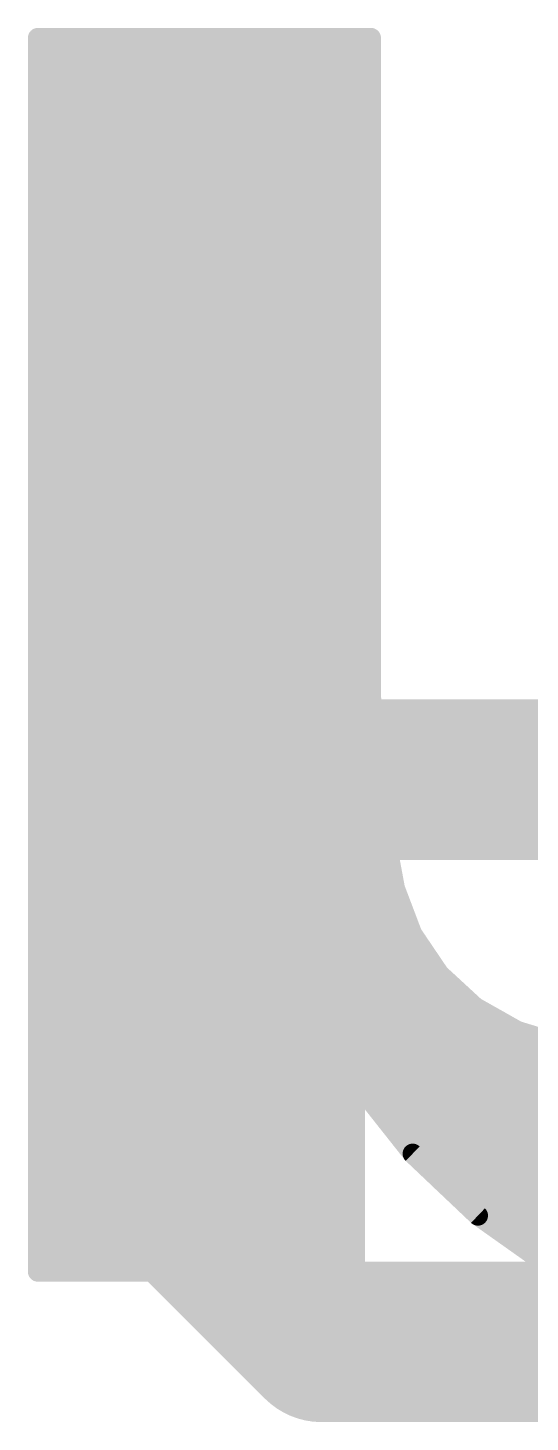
# Model space of a CAD drawing. Extents: x -0.1 to 38.2, y -26.7 to 20.4.
# Drawn here: x 18.73 to 19.366, y 1.27 to 3.035 of the extents above; entities that cross this region are included whole.
import ezdxf

# ---------------------------------------------------------------- set-up
doc = ezdxf.new("R2010")
doc.units = 0
doc.layers.add('21', color=41, linetype='CONTINUOUS')
doc.layers.add('22', color=40, linetype='CONTINUOUS')

msp = doc.modelspace()

# ---------------------------------------------------------------- linework, layer by layer
at = {"layer": '21', "const_width": 0.2032}
for points in [[(18.924, 1.9055), (19.1019, 2.0834)], [(19.1019, 2.0834), (19.6358, 2.0834)], [(18.924, 1.5495), (18.924, 1.9055)], [(19.1019, 1.3716), (18.924, 1.5495)], [(19.6358, 1.3716), (19.1019, 1.3716)]]:
    msp.add_lwpolyline(points, dxfattribs=at)
at = {"layer": '21', "const_width": 0.1016}
for points in [[(19.1019, 2.1342, 1), (19.1019, 2.0326)], [(19.1379, 2.0475, 1), (19.066, 2.1193)], [(18.9748, 1.9055, 1), (18.8732, 1.9055)], [(18.8881, 1.9414, 1), (18.9599, 1.8695)], [(18.9599, 1.5855, 1), (18.8881, 1.5136)], [(18.8732, 1.5495, 1), (18.9748, 1.5495)], [(19.1019, 1.4224, 1), (19.1019, 1.3208)], [(19.066, 1.3357, 1), (19.1379, 1.4075)]]:
    msp.add_lwpolyline(points, format="xyb", dxfattribs=at)
at = {"layer": '22', "const_width": 0.0127}
for points in [[(18.7491, 3.0226, 1), (18.7363, 3.0226)], [(18.7427, 3.029, 1), (18.7427, 3.0163)], [(19.1707, 3.0226, 1), (19.1579, 3.0226)], [(19.1643, 3.0163, 1), (19.1643, 3.029)], [(18.7427, 3.0036, 1), (18.7427, 2.9909)], [(19.1643, 2.9909, 1), (19.1643, 3.0036)], [(18.7427, 2.9781, 1), (18.7427, 2.9655)], [(19.1643, 2.9655, 1), (19.1643, 2.9781)], [(18.7427, 2.9527, 1), (18.7427, 2.9401)], [(19.1643, 2.9401, 1), (19.1643, 2.9527)], [(18.7427, 2.9274, 1), (18.7427, 2.9147)], [(19.1643, 2.9147, 1), (19.1643, 2.9274)], [(18.7427, 2.9019, 1), (18.7427, 2.8893)], [(19.1643, 2.8893, 1), (19.1643, 2.9019)], [(18.7427, 2.8765, 1), (18.7427, 2.8639)], [(19.1643, 2.8639, 1), (19.1643, 2.8765)], [(18.7427, 2.8512, 1), (18.7427, 2.8385)], [(19.1643, 2.8385, 1), (19.1643, 2.8512)], [(18.7427, 2.8258, 1), (18.7427, 2.8131)], [(19.1643, 2.8131, 1), (19.1643, 2.8258)], [(18.7427, 2.8003, 1), (18.7427, 2.7877)], [(19.1643, 2.7877, 1), (19.1643, 2.8003)], [(18.7427, 2.775, 1), (18.7427, 2.7623)], [(19.1643, 2.7623, 1), (19.1643, 2.775)], [(18.7427, 2.7496, 1), (18.7427, 2.7369)], [(19.1643, 2.7369, 1), (19.1643, 2.7496)], [(18.7427, 2.7241, 1), (18.7427, 2.7115)], [(19.1643, 2.7115, 1), (19.1643, 2.7241)], [(18.7427, 2.6987, 1), (18.7427, 2.6861)], [(19.1643, 2.6861, 1), (19.1643, 2.6987)], [(18.7427, 2.6734, 1), (18.7427, 2.6607)], [(19.1643, 2.6607, 1), (19.1643, 2.6734)], [(18.7427, 2.6479, 1), (18.7427, 2.6353)], [(19.1643, 2.6353, 1), (19.1643, 2.6479)], [(18.7427, 2.6225, 1), (18.7427, 2.6099)], [(19.1643, 2.6099, 1), (19.1643, 2.6225)], [(18.7427, 2.5972, 1), (18.7427, 2.5845)], [(19.1643, 2.5845, 1), (19.1643, 2.5972)], [(18.7427, 2.5717, 1), (18.7427, 2.5591)], [(19.1643, 2.5591, 1), (19.1643, 2.5717)], [(18.7427, 2.5463, 1), (18.7427, 2.5337)], [(19.1643, 2.5337, 1), (19.1643, 2.5463)], [(18.7427, 2.521, 1), (18.7427, 2.5083)], [(19.1643, 2.5083, 1), (19.1643, 2.521)], [(18.7427, 2.4956, 1), (18.7427, 2.4829)], [(19.1643, 2.4829, 1), (19.1643, 2.4956)], [(18.7427, 2.4701, 1), (18.7427, 2.4575)], [(19.1643, 2.4575, 1), (19.1643, 2.4701)], [(18.7427, 2.4447, 1), (18.7427, 2.4321)], [(19.1643, 2.4321, 1), (19.1643, 2.4447)], [(18.7427, 2.4194, 1), (18.7427, 2.4067)], [(19.1643, 2.4067, 1), (19.1643, 2.4194)], [(18.7427, 2.3939, 1), (18.7427, 2.3813)], [(19.1643, 2.3813, 1), (19.1643, 2.3939)], [(18.7427, 2.3685, 1), (18.7427, 2.3559)], [(19.1643, 2.3559, 1), (19.1643, 2.3685)], [(18.7427, 2.3432, 1), (18.7427, 2.3305)], [(19.1643, 2.3305, 1), (19.1643, 2.3432)], [(18.7427, 2.3177, 1), (18.7427, 2.3051)], [(19.1643, 2.3051, 1), (19.1643, 2.3177)], [(18.7427, 2.2923, 1), (18.7427, 2.2797)], [(19.1643, 2.2797, 1), (19.1643, 2.2923)], [(18.7427, 2.267, 1), (18.7427, 2.2543)], [(19.1643, 2.2543, 1), (19.1643, 2.267)], [(18.7427, 2.2416, 1), (18.7427, 2.2289)], [(19.1643, 2.2289, 1), (19.1643, 2.2416)], [(18.7427, 2.2161, 1), (18.7427, 2.2035)], [(19.1643, 2.2035, 1), (19.1643, 2.2161)], [(18.7427, 2.1907, 1), (18.7427, 2.1781)], [(19.1706, 2.1924, 1), (19.158, 2.1916)], [(19.1579, 2.192, 1), (19.1707, 2.192)], [(19.1648, 2.1781, 1), (19.1648, 2.1907)], [(18.7427, 2.1654, 1), (18.7427, 2.1527)], [(19.1663, 2.1527, 1), (19.1663, 2.1654)], [(18.7427, 2.1399, 1), (18.7427, 2.1273)], [(19.1679, 2.1273, 1), (19.1679, 2.1399)], [(18.7427, 2.1145, 1), (18.7427, 2.1019)], [(19.1695, 2.1019, 1), (19.1695, 2.1145)], [(18.7427, 2.0892, 1), (18.7427, 2.0765)], [(19.171, 2.0765, 1), (19.171, 2.0892)], [(18.7427, 2.0637, 1), (18.7427, 2.0511)], [(19.1782, 2.069, 1), (19.1657, 2.0667)], [(19.1656, 2.0675, 1), (19.1783, 2.0683)], [(19.1739, 2.0511, 1), (19.1739, 2.0637)], [(18.7427, 2.0383, 1), (18.7427, 2.0257)], [(19.1787, 2.0257, 1), (19.1787, 2.0383)], [(18.7427, 2.013, 1), (18.7427, 2.0003)], [(19.1834, 2.0003, 1), (19.1834, 2.013)], [(18.7427, 1.9876, 1), (18.7427, 1.9748)], [(19.1881, 1.9748, 1), (19.1881, 1.9876)], [(18.7427, 1.9622, 1), (18.7427, 1.9494)], [(19.1929, 1.9494, 1), (19.1929, 1.9622)], [(18.7427, 1.9368, 1), (18.7427, 1.9241)], [(19.2007, 1.9479, 1), (19.1889, 1.9433)], [(19.1886, 1.9444, 1), (19.201, 1.9468)], [(19.2006, 1.9241, 1), (19.2006, 1.9368)], [(18.7427, 1.9114, 1), (18.7427, 1.8986)], [(19.2102, 1.8986, 1), (19.2102, 1.9114)], [(18.7427, 1.886, 1), (18.7427, 1.8733)], [(19.2219, 1.8917, 1), (19.2113, 1.8846)], [(19.2107, 1.8859, 1), (19.2225, 1.8904)], [(19.2224, 1.8733, 1), (19.2224, 1.886)], [(18.7427, 1.8606, 1), (18.7427, 1.8478)], [(19.2395, 1.8478, 1), (19.2395, 1.8606)], [(18.7427, 1.8352, 1), (18.7427, 1.8224)], [(19.2553, 1.8419, 1), (19.2467, 1.8325)], [(19.2457, 1.8336, 1), (19.2563, 1.8407)], [(19.2601, 1.8224, 1), (19.2601, 1.8352)], [(18.7427, 1.8098, 1), (18.7427, 1.7971)], [(19.2876, 1.7971, 1), (19.2876, 1.8098)], [(19.2993, 1.801, 1), (19.293, 1.79)], [(19.2919, 1.7908, 1), (19.3005, 1.8002)], [(18.7427, 1.7844, 1), (18.7427, 1.7716)], [(19.3272, 1.7716, 1), (19.3272, 1.7844)], [(19.3516, 1.7714, 1), (19.3478, 1.7592)], [(19.3466, 1.7598, 1), (19.3528, 1.7708)], [(18.7427, 1.759, 1), (18.7427, 1.7463)], [(18.7427, 1.7336, 1), (18.7427, 1.7208)], [(18.7427, 1.7082, 1), (18.7427, 1.6954)], [(19.144, 1.7057, 1), (19.144, 1.6929)], [(19.1504, 1.6993, 1), (19.1377, 1.6993)], [(19.1515, 1.7032, 1), (19.1415, 1.6954)], [(19.1465, 1.6929, 1), (19.1465, 1.7057)], [(18.7427, 1.6828, 1), (18.7427, 1.6701)], [(19.144, 1.6701, 1), (19.144, 1.6828)], [(19.1646, 1.6828, 1), (19.1646, 1.6701)], [(18.7427, 1.6574, 1), (18.7427, 1.6446)], [(19.144, 1.6446, 1), (19.144, 1.6574)], [(19.1847, 1.6574, 1), (19.1847, 1.6446)], [(18.7427, 1.632, 1), (18.7427, 1.6193)], [(19.144, 1.6193, 1), (19.144, 1.632)], [(19.2048, 1.632, 1), (19.2048, 1.6193)], [(18.7427, 1.6066, 1), (18.7427, 1.5938)], [(19.144, 1.5938, 1), (19.144, 1.6066)], [(19.2216, 1.6145, 1), (19.2128, 1.6053)], [(19.2122, 1.606, 1), (19.2222, 1.6139)], [(19.2275, 1.6066, 1), (19.2275, 1.5938)], [(18.7427, 1.5812, 1), (18.7427, 1.5684)], [(19.144, 1.5684, 1), (19.144, 1.5812)], [(19.2542, 1.5812, 1), (19.2542, 1.5684)], [(18.7427, 1.5558, 1), (18.7427, 1.5431)], [(19.144, 1.5431, 1), (19.144, 1.5558)], [(19.281, 1.5558, 1), (19.281, 1.5431)], [(18.7427, 1.5304, 1), (18.7427, 1.5176)], [(19.144, 1.5176, 1), (19.144, 1.5304)], [(19.3036, 1.5367, 1), (19.2962, 1.5263)], [(19.2955, 1.5269, 1), (19.3043, 1.5361)], [(19.3105, 1.5304, 1), (19.3105, 1.5176)], [(18.7427, 1.505, 1), (18.7427, 1.4923)], [(19.144, 1.4923, 1), (19.144, 1.505)], [(19.3463, 1.505, 1), (19.3463, 1.4923)], [(18.7427, 1.4796, 1), (18.7427, 1.4668)], [(19.144, 1.4668, 1), (19.144, 1.4796)], [(18.7363, 1.4605, 1), (18.7491, 1.4605)], [(18.7427, 1.4669, 1), (18.7427, 1.4542)], [(19.1377, 1.4605, 1), (19.1504, 1.4605)], [(19.144, 1.4542, 1), (19.144, 1.4669)]]:
    msp.add_lwpolyline(points, format="xyb", dxfattribs=at)
at = {"layer": '22', "const_width": 0.0254}
for points in [[(18.7427, 1.4605), (18.7427, 3.0226)], [(18.7427, 3.0226), (19.1643, 3.0226)], [(19.1643, 3.0226), (19.1643, 2.192)], [(18.7427, 2.9972), (19.1643, 2.9972)], [(18.7427, 2.9718), (19.1643, 2.9718)], [(18.7427, 2.9464), (19.1643, 2.9464)], [(18.7427, 2.921), (19.1643, 2.921)], [(18.7427, 2.8956), (19.1643, 2.8956)], [(18.7427, 2.8702), (19.1643, 2.8702)], [(18.7427, 2.8448), (19.1643, 2.8448)], [(18.7427, 2.8194), (19.1643, 2.8194)], [(18.7427, 2.794), (19.1643, 2.794)], [(18.7427, 2.7686), (19.1643, 2.7686)], [(18.7427, 2.7432), (19.1643, 2.7432)], [(18.7427, 2.7178), (19.1643, 2.7178)], [(18.7427, 2.6924), (19.1643, 2.6924)], [(18.7427, 2.667), (19.1643, 2.667)], [(18.7427, 2.6416), (19.1643, 2.6416)], [(18.7427, 2.6162), (19.1643, 2.6162)], [(18.7427, 2.5908), (19.1643, 2.5908)], [(18.7427, 2.5654), (19.1643, 2.5654)], [(18.7427, 2.54), (19.1643, 2.54)], [(18.7427, 2.5146), (19.1643, 2.5146)], [(18.7427, 2.4892), (19.1643, 2.4892)], [(18.7427, 2.4638), (19.1643, 2.4638)], [(18.7427, 2.4384), (19.1643, 2.4384)], [(18.7427, 2.413), (19.1643, 2.413)], [(18.7427, 2.3876), (19.1643, 2.3876)], [(18.7427, 2.3622), (19.1643, 2.3622)], [(18.7427, 2.3368), (19.1643, 2.3368)], [(18.7427, 2.3114), (19.1643, 2.3114)], [(18.7427, 2.286), (19.1643, 2.286)], [(18.7427, 2.2606), (19.1643, 2.2606)], [(18.7427, 2.2352), (19.1643, 2.2352)], [(18.7427, 2.2098), (19.1643, 2.2098)], [(18.7427, 2.1844), (19.1648, 2.1844)], [(19.1643, 2.192), (19.172, 2.0679)], [(18.7427, 2.159), (19.1663, 2.159)], [(18.7427, 2.1336), (19.1679, 2.1336)], [(18.7427, 2.1082), (19.1695, 2.1082)], [(18.7427, 2.0828), (19.171, 2.0828)], [(18.7427, 2.0574), (19.1739, 2.0574)], [(19.172, 2.0679), (19.1948, 1.9456)], [(18.7427, 2.032), (19.1787, 2.032)], [(18.7427, 2.0066), (19.1834, 2.0066)], [(18.7427, 1.9812), (19.1881, 1.9812)], [(18.7427, 1.9558), (19.1929, 1.9558)], [(18.7427, 1.9304), (19.2006, 1.9304)], [(19.1948, 1.9456), (19.2166, 1.8881)], [(18.7427, 1.905), (19.2102, 1.905)], [(18.7427, 1.8796), (19.2224, 1.8796)], [(19.2166, 1.8881), (19.251, 1.8372)], [(18.7427, 1.8542), (19.2395, 1.8542)], [(18.7427, 1.8288), (19.2601, 1.8288)], [(19.251, 1.8372), (19.2962, 1.7955)], [(18.7427, 1.8034), (19.2876, 1.8034)], [(19.2962, 1.7955), (19.3497, 1.7653)], [(18.7427, 1.778), (19.3272, 1.778)], [(19.3497, 1.7653), (19.4214, 1.7434)], [(18.7427, 1.7526), (19.3912, 1.7526)], [(18.7427, 1.7272), (20.1709, 1.7272)], [(18.7427, 1.7018), (20.1584, 1.7018)], [(19.1465, 1.6993), (19.144, 1.6993)], [(19.144, 1.6993), (19.144, 1.4605)], [(19.2172, 1.6099), (19.1465, 1.6993)], [(18.7427, 1.6764), (19.144, 1.6764)], [(19.1646, 1.6764), (20.1459, 1.6764)], [(18.7427, 1.651), (19.144, 1.651)], [(19.1847, 1.651), (20.1334, 1.651)], [(18.7427, 1.6256), (19.144, 1.6256)], [(19.2048, 1.6256), (20.119, 1.6256)], [(18.7427, 1.6002), (19.144, 1.6002)], [(19.2999, 1.5315), (19.2172, 1.6099)], [(19.2275, 1.6002), (20.1001, 1.6002)], [(18.7427, 1.5748), (19.144, 1.5748)], [(19.2542, 1.5748), (20.0812, 1.5748)], [(18.7427, 1.5494), (19.144, 1.5494)], [(19.281, 1.5494), (20.0622, 1.5494)], [(18.7427, 1.524), (19.144, 1.524)], [(19.3929, 1.4656), (19.2999, 1.5315)], [(19.3105, 1.524), (20.0358, 1.524)], [(18.7427, 1.4986), (19.144, 1.4986)], [(19.3463, 1.4986), (19.9937, 1.4986)], [(18.7427, 1.4732), (19.144, 1.4732)], [(19.144, 1.4605), (18.7427, 1.4605)]]:
    msp.add_lwpolyline(points, dxfattribs=at)

doc.saveas('drawing.dxf')
